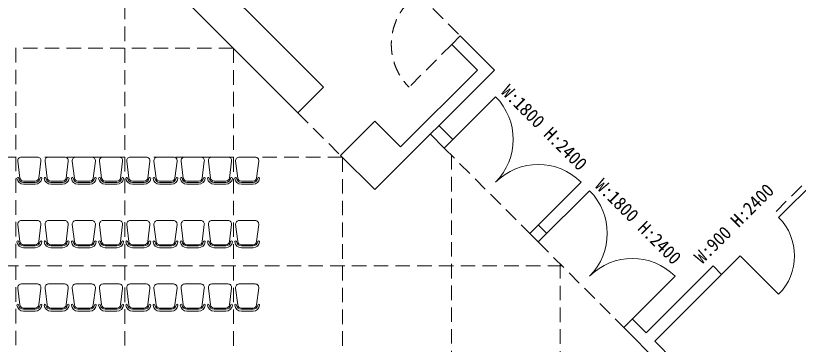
# Model space of a CAD drawing. Units: millimetres, scale not verified. Extents: x -36057 to 20255, y -22762 to 18611.
# Drawn here: x -11728 to 1225, y -4714 to 726 of the extents above; entities that cross this region are included whole.
import ezdxf
from ezdxf.enums import TextEntityAlignment as Align

# ---------------------------------------------------------------- set-up
doc = ezdxf.new("R2010")
doc.units = ezdxf.units.MM
doc.header["$LTSCALE"] = 200
doc.linetypes.add('DASHED1', pattern=[1.8, 1.2, -0.6])
for name, color, linetype, lineweight in [('1-0_121', 7, 'Continuous', 9), ('1-3_155', 7, 'Continuous', 9), ('1-A', 7, 'Continuous', 9), ('1-F', 7, 'Continuous', 9)]:
    doc.layers.add(name, color=color, linetype=linetype, lineweight=lineweight)
doc.styles.add('ＭＳ ゴシック', font='')
doc.styles.get('ＭＳ ゴシック').set_extended_font_data('MS Gothic')

msp = doc.modelspace()

# ---------------------------------------------------------------- linework, layer by layer
at = {"layer": '1-0_121'}
for p, q in [((-7056.6, -881), (-11729.8, 3792.2)), ((-4369.6, 391.8), (-4511.1, 250.4)), ((-4369.6, 391.8), (-3803.9, -173.9)), ((-4086.8, -173.9), (-4511.1, 250.4)), ((-3803.9, -173.9), (-5783.8, -2153.8)), ((-4086.8, -173.9), (-5359.6, -1446.7)), ((-4493.4, -1322.9), (-3786.3, -615.8)), ((-4723.2, -1093.1), (-4493.4, -1322.9)), ((-4864.6, -1234.5), (-4634.8, -1464.4)), ((-4493.4, -1322.9), (-4634.8, -1464.4)), ((-6349.5, -1588.1), (-5783.8, -2153.8)), ((898.3, -2613.4), (1605.4, -1906.3)), ((-2372.1, -2030), (-3220.6, -2878.6)), ((-2230.6, -2171.5), (-3079.2, -3020)), ((-2937.7, -2878.6), (-3079.2, -2737.1)), ((-3079.2, -3020), (-3220.6, -2878.6)), ((261.9, -3249.8), (-1152.3, -4664)), ((261.9, -3249.8), (898.3, -3886.2)), ((-187.5, -3416.4), (-1293.7, -4522.6)), ((-187.5, -3416.4), (-46.1, -3557.8)), ((-816.4, -3585.7), (-1665, -4434.2)), ((-1523.5, -4292.8), (-1293.7, -4522.6)), ((-1664.9, -4434.2), (-975.5, -5123.6)), ((-1152.3, -4664), (-834.1, -4982.2))]:
    msp.add_line(p, q, dxfattribs=at)
at = {"layer": '1-0_121', "linetype": 'DASHED1'}
for p, q in [((-5076.7, 1098.9), (-4369.6, 391.8)), ((-4511.1, 250.4), (-5218.2, -456.7)), ((1534.7, -1835.6), (827.6, -2542.7))]:
    msp.add_line(p, q, dxfattribs=at)
at = {"layer": '1-0_121'}
for points in [[(-7056.6, -881), (-6632.4, -456.7), (-9248.7, 2159.6)], [(-6349.5, -1588.1), (-5783.8, -1022.4), (-5359.6, -1446.7)]]:
    msp.add_lwpolyline(points, dxfattribs=at)
at = {"layer": '1-0_121', "linetype": 'DASHED1'}
msp.add_arc((-4511.1, 250.4), 1000, 135, 225, dxfattribs=at)
at = {"layer": '1-0_121'}
for centre, radius, start, end in [((-4493.4, -1322.9), 1000, 315, 45), ((-3079.2, -2737.1), 1000, 45, 135), ((-2937.7, -2878.6), 1000, 315, 45), ((261.9, -3249.8), 900, 315, 45), ((-1523.5, -4292.8), 1000, 45, 135)]:
    msp.add_arc(centre, radius, start, end, dxfattribs=at)
at = {"layer": '1-3_155'}
for p, q in [((-11656.8, -1961.7), (-11691.8, -1681.7)), ((-11368.2, -1614.3), (-11632.3, -1614.3)), ((-11343.7, -1961.7), (-11308.7, -1681.7)), ((-11206.3, -1961.7), (-11241.3, -1681.7)), ((-10917.7, -1614.3), (-11181.7, -1614.3)), ((-10893.1, -1961.7), (-10858.1, -1681.7)), ((-10755.7, -1961.7), (-10790.7, -1681.7)), ((-10467.1, -1614.3), (-10731.2, -1614.3)), ((-10442.6, -1961.7), (-10407.6, -1681.7)), ((-10305.2, -1961.7), (-10340.2, -1681.7)), ((-10016.6, -1614.3), (-10280.7, -1614.3)), ((-9992.1, -1961.7), (-9957.1, -1681.7)), ((-9854.7, -1961.7), (-9889.7, -1681.7)), ((-9830.1, -1614.3), (-9566.1, -1614.3)), ((-9541.5, -1961.7), (-9506.5, -1681.7)), ((-9404.1, -1961.7), (-9439.1, -1681.7)), ((-9379.6, -1614.3), (-9115.5, -1614.3)), ((-9091, -1961.7), (-9056, -1681.7)), ((-8953.6, -1961.7), (-8988.6, -1681.7)), ((-8929.1, -1614.3), (-8665, -1614.3)), ((-8640.4, -1961.7), (-8605.4, -1681.7)), ((-8503.1, -1961.7), (-8538.1, -1681.7)), ((-8478.5, -1614.3), (-8214.4, -1614.3)), ((-8189.9, -1961.7), (-8154.9, -1681.7)), ((-8052.5, -1961.7), (-8087.5, -1681.7)), ((-8028, -1614.3), (-7763.9, -1614.3)), ((-7739.4, -1961.7), (-7704.4, -1681.7)), ((-11403.2, -2014.3), (-11597.3, -2014.3)), ((-11403.2, -2034.3), (-11597.3, -2034.3)), ((-11403.2, -2064.3), (-11597.3, -2064.3)), ((-10952.7, -2014.3), (-11146.7, -2014.3)), ((-10952.7, -2034.3), (-11146.7, -2034.3)), ((-10952.7, -2064.3), (-11146.7, -2064.3)), ((-10502.1, -2014.3), (-10696.2, -2014.3)), ((-10502.1, -2034.3), (-10696.2, -2034.3)), ((-10502.1, -2064.3), (-10696.2, -2064.3)), ((-10051.6, -2014.3), (-10245.7, -2014.3)), ((-10051.6, -2034.3), (-10245.7, -2034.3)), ((-10051.6, -2064.3), (-10245.7, -2064.3)), ((-9795.1, -2014.3), (-9601.1, -2014.3)), ((-9795.1, -2034.3), (-9601.1, -2034.3)), ((-9795.1, -2064.3), (-9601.1, -2064.3)), ((-9344.6, -2014.3), (-9150.5, -2014.3)), ((-9344.6, -2034.3), (-9150.5, -2034.3)), ((-9344.6, -2064.3), (-9150.5, -2064.3)), ((-8894.1, -2014.3), (-8700, -2014.3)), ((-8894.1, -2034.3), (-8700, -2034.3)), ((-8894.1, -2064.3), (-8700, -2064.3)), ((-8443.5, -2014.3), (-8249.4, -2014.3)), ((-8443.5, -2034.3), (-8249.4, -2034.3)), ((-8443.5, -2064.3), (-8249.4, -2064.3)), ((-7993, -2014.3), (-7798.9, -2014.3)), ((-7993, -2034.3), (-7798.9, -2034.3)), ((-7993, -2064.3), (-7798.9, -2064.3)), ((-11368.2, -2664.3), (-11632.3, -2664.3)), ((-10917.7, -2664.3), (-11181.7, -2664.3)), ((-10467.1, -2664.3), (-10731.2, -2664.3)), ((-10016.6, -2664.3), (-10280.7, -2664.3)), ((-9830.1, -2664.3), (-9566.1, -2664.3)), ((-9379.6, -2664.3), (-9115.5, -2664.3)), ((-8929.1, -2664.3), (-8665, -2664.3)), ((-8478.5, -2664.3), (-8214.4, -2664.3)), ((-8028, -2664.3), (-7763.9, -2664.3)), ((-11656.8, -3011.7), (-11691.8, -2731.7)), ((-11343.7, -3011.7), (-11308.7, -2731.7)), ((-11206.3, -3011.7), (-11241.3, -2731.7)), ((-10893.1, -3011.7), (-10858.1, -2731.7)), ((-10755.7, -3011.7), (-10790.7, -2731.7)), ((-10442.6, -3011.7), (-10407.6, -2731.7)), ((-10305.2, -3011.7), (-10340.2, -2731.7)), ((-9992.1, -3011.7), (-9957.1, -2731.7)), ((-9854.7, -3011.7), (-9889.7, -2731.7)), ((-9541.5, -3011.7), (-9506.5, -2731.7)), ((-9404.1, -3011.7), (-9439.1, -2731.7)), ((-9091, -3011.7), (-9056, -2731.7)), ((-8953.6, -3011.7), (-8988.6, -2731.7)), ((-8640.4, -3011.7), (-8605.4, -2731.7)), ((-8503.1, -3011.7), (-8538.1, -2731.7)), ((-8189.9, -3011.7), (-8154.9, -2731.7)), ((-8052.5, -3011.7), (-8087.5, -2731.7)), ((-7739.4, -3011.7), (-7704.4, -2731.7)), ((-11403.2, -3064.3), (-11597.3, -3064.3)), ((-11403.2, -3084.3), (-11597.3, -3084.3)), ((-10952.7, -3064.3), (-11146.7, -3064.3)), ((-10952.7, -3084.3), (-11146.7, -3084.3)), ((-10502.1, -3064.3), (-10696.2, -3064.3)), ((-10502.1, -3084.3), (-10696.2, -3084.3)), ((-10051.6, -3064.3), (-10245.7, -3064.3)), ((-10051.6, -3084.3), (-10245.7, -3084.3)), ((-9795.1, -3064.3), (-9601.1, -3064.3)), ((-9795.1, -3084.3), (-9601.1, -3084.3)), ((-9344.6, -3064.3), (-9150.5, -3064.3)), ((-9344.6, -3084.3), (-9150.5, -3084.3)), ((-8894.1, -3064.3), (-8700, -3064.3)), ((-8894.1, -3084.3), (-8700, -3084.3)), ((-8443.5, -3064.3), (-8249.4, -3064.3)), ((-8443.5, -3084.3), (-8249.4, -3084.3)), ((-7993, -3064.3), (-7798.9, -3064.3)), ((-7993, -3084.3), (-7798.9, -3084.3)), ((-11403.2, -3114.3), (-11597.3, -3114.3)), ((-10952.7, -3114.3), (-11146.7, -3114.3)), ((-10502.1, -3114.3), (-10696.2, -3114.3)), ((-10051.6, -3114.3), (-10245.7, -3114.3)), ((-9795.1, -3114.3), (-9601.1, -3114.3)), ((-9344.6, -3114.3), (-9150.5, -3114.3)), ((-8894.1, -3114.3), (-8700, -3114.3)), ((-8443.5, -3114.3), (-8249.4, -3114.3)), ((-7993, -3114.3), (-7798.9, -3114.3)), ((-11368.2, -3714.3), (-11632.3, -3714.3)), ((-10917.7, -3714.3), (-11181.7, -3714.3)), ((-10467.1, -3714.3), (-10731.2, -3714.3)), ((-10016.6, -3714.3), (-10280.7, -3714.3)), ((-9830.1, -3714.3), (-9566.1, -3714.3)), ((-9379.6, -3714.3), (-9115.5, -3714.3)), ((-8929.1, -3714.3), (-8665, -3714.3)), ((-8478.5, -3714.3), (-8214.4, -3714.3)), ((-8028, -3714.3), (-7763.9, -3714.3)), ((-11656.8, -4061.7), (-11691.8, -3781.7)), ((-11343.7, -4061.7), (-11308.7, -3781.7)), ((-11206.3, -4061.7), (-11241.3, -3781.7)), ((-10893.1, -4061.7), (-10858.1, -3781.7)), ((-10755.7, -4061.7), (-10790.7, -3781.7)), ((-10442.6, -4061.7), (-10407.6, -3781.7)), ((-10305.2, -4061.7), (-10340.2, -3781.7)), ((-9992.1, -4061.7), (-9957.1, -3781.7)), ((-9854.7, -4061.7), (-9889.7, -3781.7)), ((-9541.5, -4061.7), (-9506.5, -3781.7)), ((-9404.1, -4061.7), (-9439.1, -3781.7)), ((-9091, -4061.7), (-9056, -3781.7)), ((-8953.6, -4061.7), (-8988.6, -3781.7)), ((-8640.4, -4061.7), (-8605.4, -3781.7)), ((-8503.1, -4061.7), (-8538.1, -3781.7)), ((-8189.9, -4061.7), (-8154.9, -3781.7)), ((-8052.5, -4061.7), (-8087.5, -3781.7)), ((-7739.4, -4061.7), (-7704.4, -3781.7)), ((-11403.2, -4114.3), (-11597.3, -4114.3)), ((-11403.2, -4134.3), (-11597.3, -4134.3)), ((-10952.7, -4114.3), (-11146.7, -4114.3)), ((-10952.7, -4134.3), (-11146.7, -4134.3)), ((-10502.1, -4114.3), (-10696.2, -4114.3)), ((-10502.1, -4134.3), (-10696.2, -4134.3)), ((-10051.6, -4114.3), (-10245.7, -4114.3)), ((-10051.6, -4134.3), (-10245.7, -4134.3)), ((-9795.1, -4114.3), (-9601.1, -4114.3)), ((-9795.1, -4134.3), (-9601.1, -4134.3)), ((-9344.6, -4114.3), (-9150.5, -4114.3)), ((-9344.6, -4134.3), (-9150.5, -4134.3)), ((-8894.1, -4114.3), (-8700, -4114.3)), ((-8894.1, -4134.3), (-8700, -4134.3)), ((-8443.5, -4114.3), (-8249.4, -4114.3)), ((-8443.5, -4134.3), (-8249.4, -4134.3)), ((-7993, -4114.3), (-7798.9, -4114.3)), ((-7993, -4134.3), (-7798.9, -4134.3)), ((-11403.2, -4164.3), (-11597.3, -4164.3)), ((-10952.7, -4164.3), (-11146.7, -4164.3)), ((-10502.1, -4164.3), (-10696.2, -4164.3)), ((-10051.6, -4164.3), (-10245.7, -4164.3)), ((-9795.1, -4164.3), (-9601.1, -4164.3)), ((-9344.6, -4164.3), (-9150.5, -4164.3)), ((-8894.1, -4164.3), (-8700, -4164.3)), ((-8443.5, -4164.3), (-8249.4, -4164.3)), ((-7993, -4164.3), (-7798.9, -4164.3))]:
    msp.add_line(p, q, dxfattribs=at)
for centre, radius, start, end in [((-11632.3, -1674.3), 60, 90, 187.12502), ((-11368.2, -1674.3), 60, 352.87498, 90), ((-11181.7, -1674.3), 60, 90, 187.12502), ((-10917.7, -1674.3), 60, 352.87498, 90), ((-10731.2, -1674.3), 60, 90, 187.12502), ((-10467.1, -1674.3), 60, 352.87498, 90), ((-10280.7, -1674.3), 60, 90, 187.12502), ((-10016.6, -1674.3), 60, 352.87498, 90), ((-9830.1, -1674.3), 60, 90, 187.12502), ((-9566.1, -1674.3), 60, 352.87498, 90), ((-9379.6, -1674.3), 60, 90, 187.12502), ((-9115.5, -1674.3), 60, 352.87498, 90), ((-8929.1, -1674.3), 60, 90, 187.12502), ((-8665, -1674.3), 60, 352.87498, 90), ((-8478.5, -1674.3), 60, 90, 187.12502), ((-8214.4, -1674.3), 60, 352.87498, 90), ((-8028, -1674.3), 60, 90, 187.12502), ((-7763.9, -1674.3), 60, 352.87498, 90), ((-11691.5, -1966.1), 15, 7.12444, 187.12444), ((-11597.3, -1954.3), 110, 187.12473, 270), ((-11597.3, -1954.3), 80, 187.12473, 270), ((-11597.3, -1954.3), 60, 187.12473, 270), ((-11403.2, -1954.3), 60, 270, 352.87527), ((-11403.2, -1954.3), 80, 270, 352.87527), ((-11403.2, -1954.3), 110, 270, 352.87527), ((-11308.9, -1966.1), 15, 352.87556, 172.87556), ((-11241, -1966.1), 15, 7.12444, 187.12444), ((-11146.7, -1954.3), 110, 187.12473, 270), ((-11146.7, -1954.3), 80, 187.12473, 270), ((-11146.7, -1954.3), 60, 187.12473, 270), ((-10952.7, -1954.3), 60, 270, 352.87527), ((-10952.7, -1954.3), 80, 270, 352.87527), ((-10952.7, -1954.3), 110, 270, 352.87527), ((-10858.4, -1966.1), 15, 352.87556, 172.87556), ((-10790.5, -1966.1), 15, 7.12444, 187.12444), ((-10696.2, -1954.3), 110, 187.12473, 270), ((-10696.2, -1954.3), 80, 187.12473, 270), ((-10696.2, -1954.3), 60, 187.12473, 270), ((-10502.1, -1954.3), 60, 270, 352.87527), ((-10502.1, -1954.3), 80, 270, 352.87527), ((-10502.1, -1954.3), 110, 270, 352.87527), ((-10407.9, -1966.1), 15, 352.87556, 172.87556), ((-10339.9, -1966.1), 15, 7.12444, 187.12444), ((-10245.7, -1954.3), 110, 187.12473, 270), ((-10245.7, -1954.3), 80, 187.12473, 270), ((-10245.7, -1954.3), 60, 187.12473, 270), ((-10051.6, -1954.3), 60, 270, 352.87527), ((-10051.6, -1954.3), 80, 270, 352.87527), ((-10051.6, -1954.3), 110, 270, 352.87527), ((-9957.3, -1966.1), 15, 352.87556, 172.87556), ((-9889.4, -1966.1), 15, 7.12444, 187.12444), ((-9795.1, -1954.3), 110, 187.12473, 270), ((-9795.1, -1954.3), 80, 187.12473, 270), ((-9795.1, -1954.3), 60, 187.12473, 270), ((-9601.1, -1954.3), 60, 270, 352.87527), ((-9601.1, -1954.3), 80, 270, 352.87527), ((-9601.1, -1954.3), 110, 270, 352.87527), ((-9506.8, -1966.1), 15, 352.87556, 172.87556), ((-9438.9, -1966.1), 15, 7.12444, 187.12444), ((-9344.6, -1954.3), 110, 187.12473, 270), ((-9344.6, -1954.3), 80, 187.12473, 270), ((-9344.6, -1954.3), 60, 187.12473, 270), ((-9150.5, -1954.3), 60, 270, 352.87527), ((-9150.5, -1954.3), 80, 270, 352.87527), ((-9150.5, -1954.3), 110, 270, 352.87527), ((-9056.3, -1966.1), 15, 352.87556, 172.87556), ((-8988.3, -1966.1), 15, 7.12444, 187.12444), ((-8894.1, -1954.3), 110, 187.12473, 270), ((-8894.1, -1954.3), 80, 187.12473, 270), ((-8894.1, -1954.3), 60, 187.12473, 270), ((-8700, -1954.3), 60, 270, 352.87527), ((-8700, -1954.3), 80, 270, 352.87527), ((-8700, -1954.3), 110, 270, 352.87527), ((-8605.7, -1966.1), 15, 352.87556, 172.87556), ((-8537.8, -1966.1), 15, 7.12444, 187.12444), ((-8443.5, -1954.3), 110, 187.12473, 270), ((-8443.5, -1954.3), 80, 187.12473, 270), ((-8443.5, -1954.3), 60, 187.12473, 270), ((-8249.4, -1954.3), 60, 270, 352.87527), ((-8249.4, -1954.3), 80, 270, 352.87527), ((-8249.4, -1954.3), 110, 270, 352.87527), ((-8155.2, -1966.1), 15, 352.87556, 172.87556), ((-8087.2, -1966.1), 15, 7.12444, 187.12444), ((-7993, -1954.3), 110, 187.12473, 270), ((-7993, -1954.3), 80, 187.12473, 270), ((-7993, -1954.3), 60, 187.12473, 270), ((-7798.9, -1954.3), 60, 270, 352.87527), ((-7798.9, -1954.3), 80, 270, 352.87527), ((-7798.9, -1954.3), 110, 270, 352.87527), ((-7704.6, -1966.1), 15, 352.87556, 172.87556), ((-11632.3, -2724.3), 60, 90, 187.12502), ((-11368.2, -2724.3), 60, 352.87498, 90), ((-11181.7, -2724.3), 60, 90, 187.12502), ((-10917.7, -2724.3), 60, 352.87498, 90), ((-10731.2, -2724.3), 60, 90, 187.12502), ((-10467.1, -2724.3), 60, 352.87498, 90), ((-10280.7, -2724.3), 60, 90, 187.12502), ((-10016.6, -2724.3), 60, 352.87498, 90), ((-9830.1, -2724.3), 60, 90, 187.12502), ((-9566.1, -2724.3), 60, 352.87498, 90), ((-9379.6, -2724.3), 60, 90, 187.12502), ((-9115.5, -2724.3), 60, 352.87498, 90), ((-8929.1, -2724.3), 60, 90, 187.12502), ((-8665, -2724.3), 60, 352.87498, 90), ((-8478.5, -2724.3), 60, 90, 187.12502), ((-8214.4, -2724.3), 60, 352.87498, 90), ((-8028, -2724.3), 60, 90, 187.12502), ((-7763.9, -2724.3), 60, 352.87498, 90), ((-11691.5, -3016.1), 15, 7.12444, 187.12444), ((-11597.3, -3004.3), 110, 187.12473, 270), ((-11597.3, -3004.3), 80, 187.12473, 270), ((-11597.3, -3004.3), 60, 187.12473, 270), ((-11403.2, -3004.3), 60, 270, 352.87527), ((-11403.2, -3004.3), 80, 270, 352.87527), ((-11403.2, -3004.3), 110, 270, 352.87527), ((-11308.9, -3016.1), 15, 352.87556, 172.87556), ((-11241, -3016.1), 15, 7.12444, 187.12444), ((-11146.7, -3004.3), 110, 187.12473, 270), ((-11146.7, -3004.3), 80, 187.12473, 270), ((-11146.7, -3004.3), 60, 187.12473, 270), ((-10952.7, -3004.3), 60, 270, 352.87527), ((-10952.7, -3004.3), 80, 270, 352.87527), ((-10952.7, -3004.3), 110, 270, 352.87527), ((-10858.4, -3016.1), 15, 352.87556, 172.87556), ((-10790.5, -3016.1), 15, 7.12444, 187.12444), ((-10696.2, -3004.3), 110, 187.12473, 270), ((-10696.2, -3004.3), 80, 187.12473, 270), ((-10696.2, -3004.3), 60, 187.12473, 270), ((-10502.1, -3004.3), 60, 270, 352.87527), ((-10502.1, -3004.3), 80, 270, 352.87527), ((-10502.1, -3004.3), 110, 270, 352.87527), ((-10407.9, -3016.1), 15, 352.87556, 172.87556), ((-10339.9, -3016.1), 15, 7.12444, 187.12444), ((-10245.7, -3004.3), 110, 187.12473, 270), ((-10245.7, -3004.3), 80, 187.12473, 270), ((-10245.7, -3004.3), 60, 187.12473, 270), ((-10051.6, -3004.3), 60, 270, 352.87527), ((-10051.6, -3004.3), 80, 270, 352.87527), ((-10051.6, -3004.3), 110, 270, 352.87527), ((-9957.3, -3016.1), 15, 352.87556, 172.87556), ((-9889.4, -3016.1), 15, 7.12444, 187.12444), ((-9795.1, -3004.3), 110, 187.12473, 270), ((-9795.1, -3004.3), 80, 187.12473, 270), ((-9795.1, -3004.3), 60, 187.12473, 270), ((-9601.1, -3004.3), 60, 270, 352.87527), ((-9601.1, -3004.3), 80, 270, 352.87527), ((-9601.1, -3004.3), 110, 270, 352.87527), ((-9506.8, -3016.1), 15, 352.87556, 172.87556), ((-9438.9, -3016.1), 15, 7.12444, 187.12444), ((-9344.6, -3004.3), 110, 187.12473, 270), ((-9344.6, -3004.3), 80, 187.12473, 270), ((-9344.6, -3004.3), 60, 187.12473, 270), ((-9150.5, -3004.3), 60, 270, 352.87527), ((-9150.5, -3004.3), 80, 270, 352.87527), ((-9150.5, -3004.3), 110, 270, 352.87527), ((-9056.3, -3016.1), 15, 352.87556, 172.87556), ((-8988.3, -3016.1), 15, 7.12444, 187.12444), ((-8894.1, -3004.3), 110, 187.12473, 270), ((-8894.1, -3004.3), 80, 187.12473, 270), ((-8894.1, -3004.3), 60, 187.12473, 270), ((-8700, -3004.3), 60, 270, 352.87527), ((-8700, -3004.3), 80, 270, 352.87527), ((-8700, -3004.3), 110, 270, 352.87527), ((-8605.7, -3016.1), 15, 352.87556, 172.87556), ((-8537.8, -3016.1), 15, 7.12444, 187.12444), ((-8443.5, -3004.3), 110, 187.12473, 270), ((-8443.5, -3004.3), 80, 187.12473, 270), ((-8443.5, -3004.3), 60, 187.12473, 270), ((-8249.4, -3004.3), 60, 270, 352.87527), ((-8249.4, -3004.3), 80, 270, 352.87527), ((-8249.4, -3004.3), 110, 270, 352.87527), ((-8155.2, -3016.1), 15, 352.87556, 172.87556), ((-8087.2, -3016.1), 15, 7.12444, 187.12444), ((-7993, -3004.3), 110, 187.12473, 270), ((-7993, -3004.3), 80, 187.12473, 270), ((-7993, -3004.3), 60, 187.12473, 270), ((-7798.9, -3004.3), 60, 270, 352.87527), ((-7798.9, -3004.3), 80, 270, 352.87527), ((-7798.9, -3004.3), 110, 270, 352.87527), ((-7704.6, -3016.1), 15, 352.87556, 172.87556), ((-11632.3, -3774.3), 60, 90, 187.12502), ((-11368.2, -3774.3), 60, 352.87498, 90), ((-11181.7, -3774.3), 60, 90, 187.12502), ((-10917.7, -3774.3), 60, 352.87498, 90), ((-10731.2, -3774.3), 60, 90, 187.12502), ((-10467.1, -3774.3), 60, 352.87498, 90), ((-10280.7, -3774.3), 60, 90, 187.12502), ((-10016.6, -3774.3), 60, 352.87498, 90), ((-9830.1, -3774.3), 60, 90, 187.12502), ((-9566.1, -3774.3), 60, 352.87498, 90), ((-9379.6, -3774.3), 60, 90, 187.12502), ((-9115.5, -3774.3), 60, 352.87498, 90), ((-8929.1, -3774.3), 60, 90, 187.12502), ((-8665, -3774.3), 60, 352.87498, 90), ((-8478.5, -3774.3), 60, 90, 187.12502), ((-8214.4, -3774.3), 60, 352.87498, 90), ((-8028, -3774.3), 60, 90, 187.12502), ((-7763.9, -3774.3), 60, 352.87498, 90), ((-11691.5, -4066.1), 15, 7.12444, 187.12444), ((-11597.3, -4054.3), 110, 187.12473, 270), ((-11597.3, -4054.3), 80, 187.12473, 270), ((-11597.3, -4054.3), 60, 187.12473, 270), ((-11403.2, -4054.3), 60, 270, 352.87527), ((-11403.2, -4054.3), 80, 270, 352.87527), ((-11403.2, -4054.3), 110, 270, 352.87527), ((-11308.9, -4066.1), 15, 352.87556, 172.87556), ((-11241, -4066.1), 15, 7.12444, 187.12444), ((-11146.7, -4054.3), 110, 187.12473, 270), ((-11146.7, -4054.3), 80, 187.12473, 270), ((-11146.7, -4054.3), 60, 187.12473, 270), ((-10952.7, -4054.3), 60, 270, 352.87527), ((-10952.7, -4054.3), 80, 270, 352.87527), ((-10952.7, -4054.3), 110, 270, 352.87527), ((-10858.4, -4066.1), 15, 352.87556, 172.87556), ((-10790.5, -4066.1), 15, 7.12444, 187.12444), ((-10696.2, -4054.3), 110, 187.12473, 270), ((-10696.2, -4054.3), 80, 187.12473, 270), ((-10696.2, -4054.3), 60, 187.12473, 270), ((-10502.1, -4054.3), 60, 270, 352.87527), ((-10502.1, -4054.3), 80, 270, 352.87527), ((-10502.1, -4054.3), 110, 270, 352.87527), ((-10407.9, -4066.1), 15, 352.87556, 172.87556), ((-10339.9, -4066.1), 15, 7.12444, 187.12444), ((-10245.7, -4054.3), 110, 187.12473, 270), ((-10245.7, -4054.3), 80, 187.12473, 270), ((-10245.7, -4054.3), 60, 187.12473, 270), ((-10051.6, -4054.3), 60, 270, 352.87527), ((-10051.6, -4054.3), 80, 270, 352.87527), ((-10051.6, -4054.3), 110, 270, 352.87527), ((-9957.3, -4066.1), 15, 352.87556, 172.87556), ((-9889.4, -4066.1), 15, 7.12444, 187.12444), ((-9795.1, -4054.3), 110, 187.12473, 270), ((-9795.1, -4054.3), 80, 187.12473, 270), ((-9795.1, -4054.3), 60, 187.12473, 270), ((-9601.1, -4054.3), 60, 270, 352.87527), ((-9601.1, -4054.3), 80, 270, 352.87527), ((-9601.1, -4054.3), 110, 270, 352.87527), ((-9506.8, -4066.1), 15, 352.87556, 172.87556), ((-9438.9, -4066.1), 15, 7.12444, 187.12444), ((-9344.6, -4054.3), 110, 187.12473, 270), ((-9344.6, -4054.3), 80, 187.12473, 270), ((-9344.6, -4054.3), 60, 187.12473, 270), ((-9150.5, -4054.3), 60, 270, 352.87527), ((-9150.5, -4054.3), 80, 270, 352.87527), ((-9150.5, -4054.3), 110, 270, 352.87527), ((-9056.3, -4066.1), 15, 352.87556, 172.87556), ((-8988.3, -4066.1), 15, 7.12444, 187.12444), ((-8894.1, -4054.3), 110, 187.12473, 270), ((-8894.1, -4054.3), 80, 187.12473, 270), ((-8894.1, -4054.3), 60, 187.12473, 270), ((-8700, -4054.3), 60, 270, 352.87527), ((-8700, -4054.3), 80, 270, 352.87527), ((-8700, -4054.3), 110, 270, 352.87527), ((-8605.7, -4066.1), 15, 352.87556, 172.87556), ((-8537.8, -4066.1), 15, 7.12444, 187.12444), ((-8443.5, -4054.3), 110, 187.12473, 270), ((-8443.5, -4054.3), 80, 187.12473, 270), ((-8443.5, -4054.3), 60, 187.12473, 270), ((-8249.4, -4054.3), 60, 270, 352.87527), ((-8249.4, -4054.3), 80, 270, 352.87527), ((-8249.4, -4054.3), 110, 270, 352.87527), ((-8155.2, -4066.1), 15, 352.87556, 172.87556), ((-8087.2, -4066.1), 15, 7.12444, 187.12444), ((-7993, -4054.3), 110, 187.12473, 270), ((-7993, -4054.3), 80, 187.12473, 270), ((-7993, -4054.3), 60, 187.12473, 270), ((-7798.9, -4054.3), 60, 270, 352.87527), ((-7798.9, -4054.3), 80, 270, 352.87527), ((-7798.9, -4054.3), 110, 270, 352.87527), ((-7704.6, -4066.1), 15, 352.87556, 172.87556)]:
    msp.add_arc(centre, radius, start, end, dxfattribs=at)
at = {"layer": '1-F', "color": 4, "linetype": 'DASHED1'}
for p, q in [((-9923.4, 1985.7), (-9923.4, -13322.5)), ((-11725.5, 192.2), (-11725.5, -13559.8)), ((-8125.5, 187.9), (-11725.5, 187.9)), ((-8121.2, 183.6), (-8121.2, -12779.1)), ((-7056.6, -881), (-6349.5, -1588.1)), ((-4634.8, -1464.4), (-3220.6, -2878.6)), ((-6323.4, -1614.3), (-13527.6, -1614.3)), ((-6319.1, -1618.6), (-6319.1, -12032.6)), ((-4516.9, -1582.2), (-4516.9, -11286.1)), ((-3079.2, -3020), (-1664.9, -4434.2)), ((-2682.7, -3416.4), (-26421.2, -3416.4)), ((-2714.8, -3384.4), (-2714.8, -10147))]:
    msp.add_line(p, q, dxfattribs=at)

# ---------------------------------------------------------------- texts
at = {"layer": '1-A', "style": 'ＭＳ ゴシック', "width": 0.95}
for s, rotation, p in [('W:1800 H:2400', 315, (-3755.7, -596.3)), ('W:1800 H:2400', 315, (-2200, -2151.9)), ('W:900 H:2400', 45, (-318.9, -3441))]:
    msp.add_text(s, height=219.9, rotation=rotation, dxfattribs=at).set_placement(p, align=Align.BOTTOM_LEFT)

doc.saveas('drawing.dxf')
